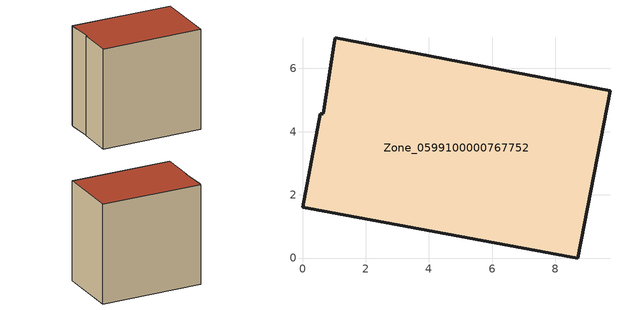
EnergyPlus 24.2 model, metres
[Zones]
Zone_0599100000767752
 floor ground (C_G): 1.03,6.97 9.73,5.29 8.71,0 0,1.61 0.57,4.56 0.66,4.57 1,6.82 z0
 wall outside (C_F): 9.73,5.29 1.03,6.97 1,6.82 0.66,4.57 0.57,4.56 0,1.61 8.71,0 9.73,5.29 z0:8.69
 roof outside (C_R): 0.57,4.56 0,1.61 8.71,0 9.73,5.29 1.03,6.97 1,6.82 0.66,4.57 z8.69
[BUILDING]
Pand.0599100000767752: North Axis=0; Terrain=City; Loads Convergence Tolerance Value=0.04; Temperature Convergence Tolerance Value=0.4; Solar Distribution=FullExterior; Maximum Number of Warmup Days=25; Minimum Number of Warmup Days=1
[Site:Location]
Rotterdam.The.Hague.AP_ZH_NLD Design_Conditions: Latitude=51.96; Longitude=4.45; Time Zone=1; Elevation=-4.5
[SITE:GROUNDTEMPERATURE:BUILDINGSURFACE]
18, 18, 18, 18, 18, 18, 18, 18, 18, 18, 18, 18
[MATERIAL] Thermal Absorptance=0.9; Solar Absorptance=0.7; Visible Absorptance=0.7
Name | Roughness | Thickness | Conductivity | Density | Specific Heat
G.TI.2006-2014 | MediumSmooth | 0.15 | 0.06 | 540 | 1210
F.TI.2006-2014 | Rough | 0.3 | 0.12 | 1920 | 840
R.TI.2006-2014 | MediumRough | 0.2 | 0.08 | 1500 | 1000
[CONSTRUCTION]
C_G: G.TI.2006-2014
C_F: F.TI.2006-2014
C_R: R.TI.2006-2014
[ZONE]
Zone_0599100000767752: Type=1; Multiplier=1; Ceiling Height=Autocalculate; Volume=Autocalculate; Floor Area=autocalculate; Part of Total Floor Area=Yes
[ZONEINFILTRATION:DESIGNFLOWRATE]
Infil_Zone_0599100000767752: Zone or ZoneList or Space or SpaceList=Zone_0599100000767752; Schedule=AlwaysOn; Design Flow Rate Calculation Method=Flow/Area; Flow Rate per Floor Area=0.0015; Constant Term Coefficient=1; Temperature Term Coefficient=0; Velocity Term Coefficient=0; Velocity Squared Term Coefficient=0
[HVACTEMPLATE:ZONE:IDEALLOADSAIRSYSTEM]
Zone_0599100000767752: Maximum Heating Supply Air Temperature=50; Minimum Cooling Supply Air Temperature=13; Maximum Heating Supply Air Humidity Ratio=0.0156; Minimum Cooling Supply Air Humidity Ratio=0.0077; Heating Limit=NoLimit; Cooling Limit=NoLimit; Dehumidification Control Type=ConstantSensibleHeatRatio; Cooling Sensible Heat Ratio=0.7; Dehumidification Setpoint=60; Humidification Control Type=None; Humidification Setpoint=30; Outdoor Air Method=None; Outdoor Air Flow Rate per Person=0.00944; Outdoor Air Flow Rate per Zone Floor Area=0; Outdoor Air Flow Rate per Zone=0; Demand Controlled Ventilation Type=None; Outdoor Air Economizer Type=NoEconomizer; Heat Recovery Type=None; Sensible Heat Recovery Effectiveness=0.7; Latent Heat Recovery Effectiveness=0.65
[ZONECONTROL:THERMOSTAT]
ThermostatControl_Zone_0599100000767752: Zone or ZoneList=Zone_0599100000767752; Control Type Schedule=DualSetpointControlType; Control 1=Thermostat_Zone_0599100000767752; Temperature Difference Between Cutout And Setpoint=0
[THERMOSTATSETPOINT:DUALSETPOINT]
Thermostat_Zone_0599100000767752: Heating Setpoint Temperature Schedule=HeatingSetpoint_Zone_0599100000767752; Cooling Setpoint Temperature Schedule=CoolingSetpoint_Zone_0599100000767752
[SCHEDULE:COMPACT]
HeatingSetpoint_Zone_0599100000767752: Through: 12/31, For: AllDays, Until: 24:00, 21
CoolingSetpoint_Zone_0599100000767752: Through: 12/31, For: AllDays, Until: 24:00, 24
DualSetpointControlType: Through: 12/31, For: AllDays, Until: 24:00, 4
AlwaysOn: Through: 12/31, For: AllDays, Until: 24:00, 1
